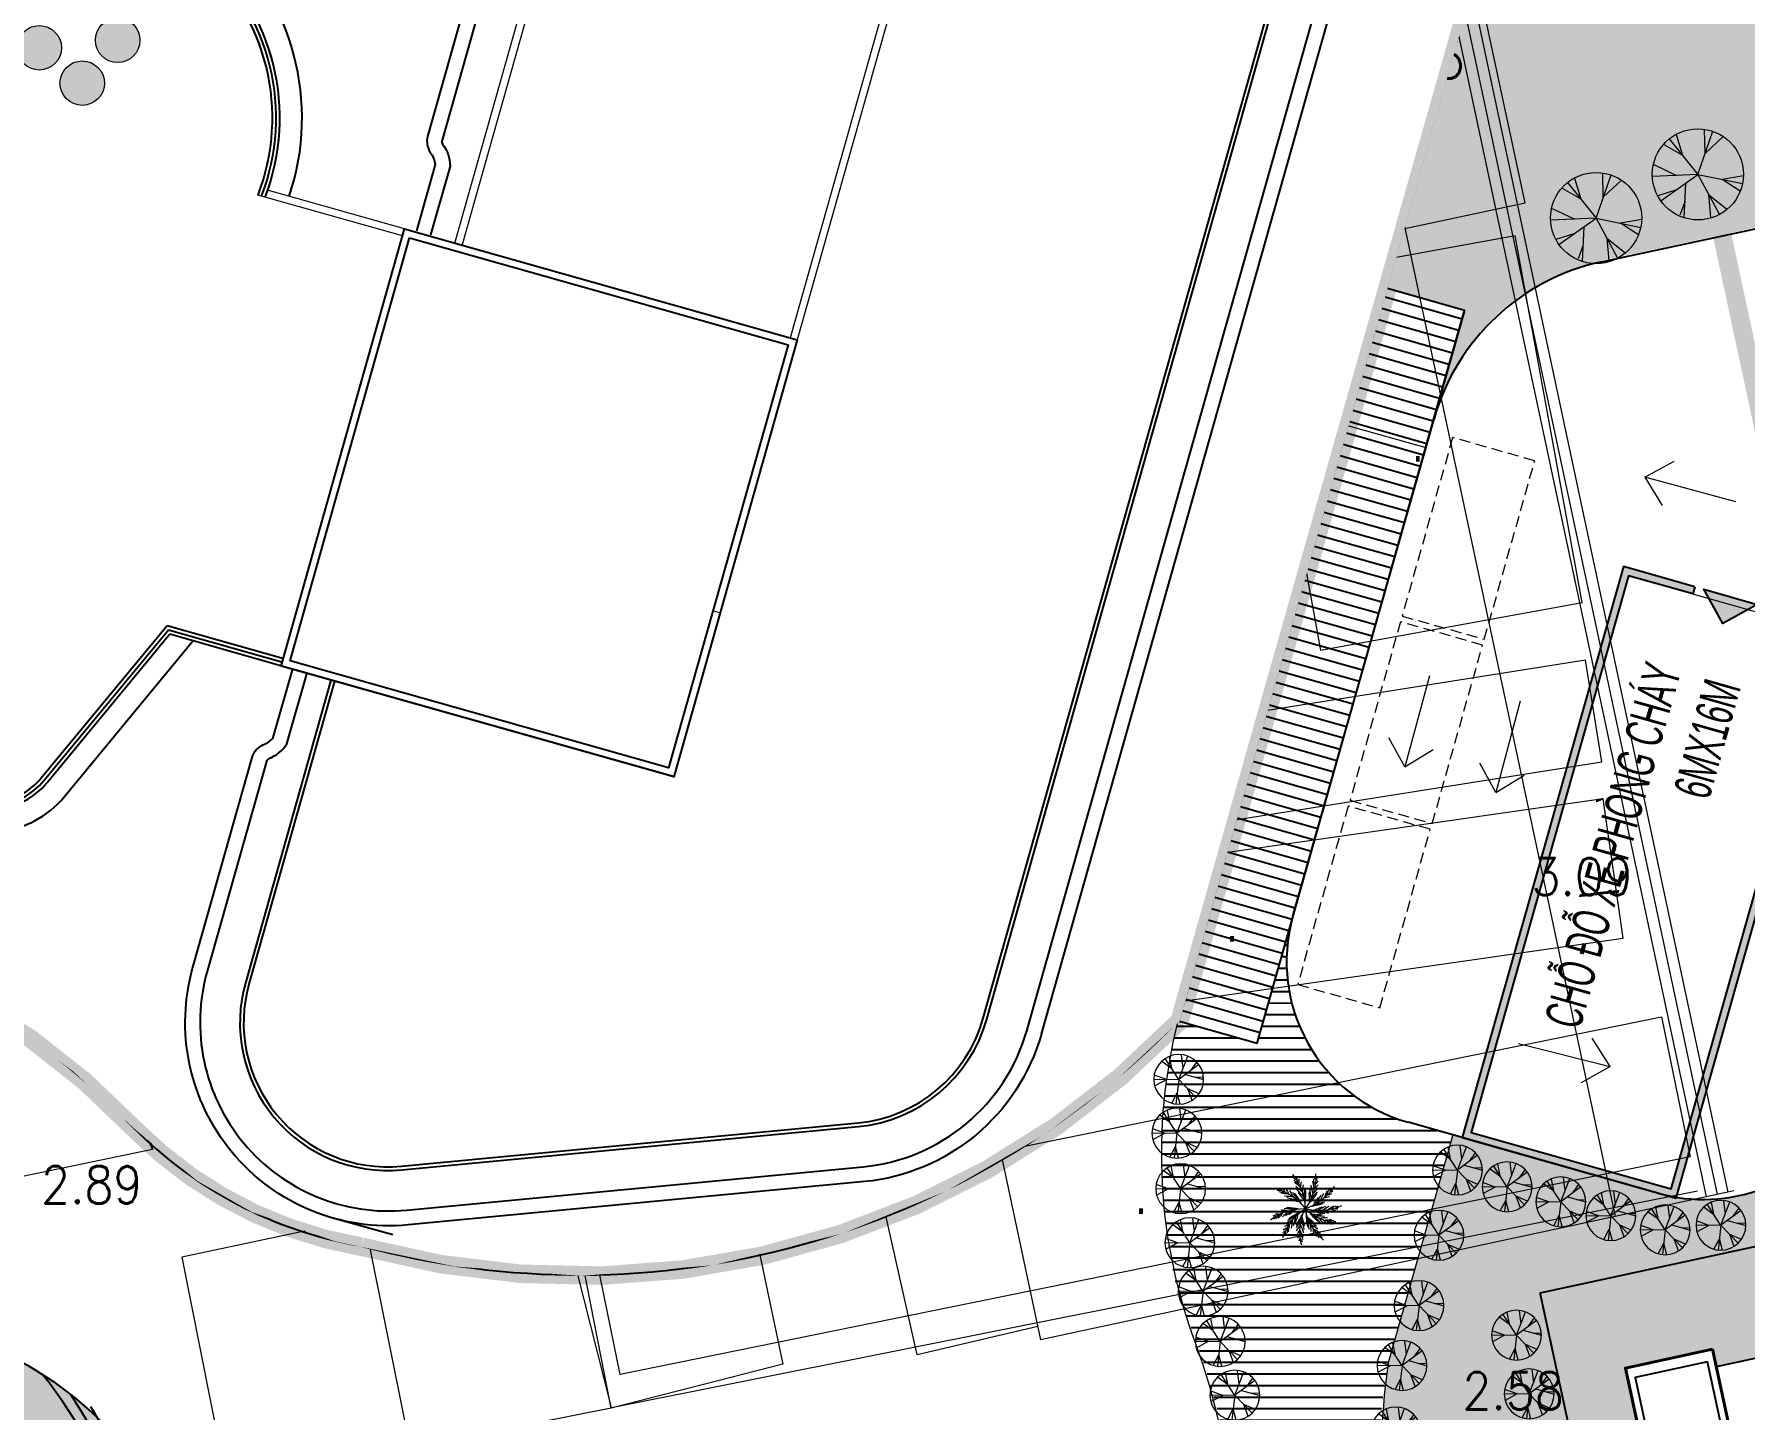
# Model space of a CAD drawing. Header units: millimetres. Extents: x 583747 to 595948, y 2304962 to 2309584.
# Drawn here: x 595639.19 to 595685.3, y 2307247.78 to 2307284.87 of the extents above; entities that cross this region are included whole.
import ezdxf
from ezdxf.enums import TextEntityAlignment as Align
from ezdxf.xclip import XClip

# ---------------------------------------------------------------- set-up
doc = ezdxf.new("R2010")
doc.units = ezdxf.units.MM
doc.set_wipeout_variables(frame=1)
for name, pattern in [('CONTINOUS', [0]), ('DASH', [0.35, 0.25, -0.1]), ('DASHED', [4.5, 3, -1.5]), ('{Long Duong}', [2.3, 1.5, -0.8])]:
    doc.linetypes.add(name, pattern=pattern)
for name, color, linetype, lineweight in [('00_nen', 8, 'Continuous', 5), ('A-DOOR', 1, 'Continuous', 9), ('A-GENM-____-OTLN', 13, 'Continuous', 9), ('bo dat CXCL', 95, 'Continuous', 18), ('Code Cao do', 7, 'Continuous', 0), ('D-building block', 8, 'Continuous', 13), ('Duong RG Thua', 7, 'Continuous', 0), ('Ghi chu nha', 7, 'Continuous', 0), ('KT-Chu viet', 255, 'Continuous', 20), ('KT-DV', 7, 'Continuous', 0), ('KT-Ghi chu', 7, 'Continuous', 15), ('KT-NEN', 7, 'Continuous', 0), ('KT-Net cat', 1, 'Continuous', 40), ('KT-Net thay', 7, 'Continuous', 20), ('KT-TMB', 7, 'Continuous', 0), ('Level 15', 7, 'Continuous', 0), ('Long Duong_ Phan Cach chat lieu rair mat', 7, 'Continuous', 0), ('Nen dc cb Hong bang', 253, 'Continuous', 60), ('Xref_NT1+NT2_MBDV Cot vach_220729$0$KT-Kich thuoc', 159, 'Continuous', 18), ('đường pccc', 6, 'Continuous', 13)]:
    doc.layers.add(name, color=color, linetype=linetype, lineweight=lineweight)
for name, color, linetype in [('A-CORE-OTLN', 160, 'Continuous'), ('A-FLOR-STRS', 1, 'Continuous'), ('A-GLAZ', 135, 'Continuous'), ('A-WALL', 11, 'Continuous'), ('A-WALL-PATT', 251, 'Continuous'), ('AFP-KERB-LINE', 2, 'Continuous'), ('ccu11-Dim', 8, 'Continuous'), ('ccu12-Thay', 7, 'Continuous'), ('IDEA - dim', 251, 'Continuous'), ('KT-Kich thuoc', 159, 'Continuous'), ('Xref_NT1+NT2_MBDV Cot vach_220729$0$ccu12-Thay', 7, 'Continuous')]:
    doc.layers.add(name, color=color, linetype=linetype)
doc.layers.add('A-TREES', color=7, linetype='Continuous', lineweight=5, true_color=0x4b833f)
doc.layers.add('KT-Vat lieu', color=250, linetype='Continuous', plot=False)
doc.styles.add('ghicu', font='Vnarial.ttf', dxfattribs={"width": 0.8, "height": 1})
doc.styles.add('Style-.VnArial', font='Vnarial.ttf')
doc.styles.add('Style-STANDARD', font='STANDARD.shx')
doc.styles.add('VnAvantH', font='VHAVAN.TTF')

# ---------------------------------------------------------------- blocks, each defined once
blk = doc.blocks.new('road')
at = {"layer": 'AFP-KERB-LINE', "elevation": 0}
blk.add_lwpolyline([(3572174, 1147849), (3572047, 1147798), (3551626, 1142723, -0.685086), (3475557, 1251490)], format="xyb", dxfattribs=at)
blk = doc.blocks.new('werwer')
at = {"layer": 'A-GENM-____-OTLN', "linetype": 'DASHED', "ltscale": 100}
for p, q in [((-17416, -23694, 0), (-22416, -23699, 0)), ((-22416, -23699, 0), (-22414, -25999, 0)), ((-17414, -25994, 0), (-17416, -23694, 0)), ((-22414, -25999, 0), (-17414, -25994, 0))]:
    blk.add_line(p, q, dxfattribs=at)
blk = doc.blocks.new('wqeqweweqewe')
for points in [[(-1289162, 412569), (-1285984, 412569), (-1286795, 413342)], [(-1289162, 412569), (-1285984, 412569), (-1286795, 411795)]]:
    blk.add_lwpolyline(points)
blk = doc.blocks.new('Tree')
for p, q in [((487813, 311436), (488148, 312404)), ((487974, 311902), (487960, 312449)), ((487050, 312107), (487470, 311867)), ((487819, 311432), (487178, 312231)), ((487324, 312329), (487470, 311867)), ((487974, 311902), (488380, 312288)), ((486823, 311654), (487333, 311413)), ((487813, 311436), (486790, 311387)), ((486977, 310843), (487813, 311436)), ((487813, 311436), (487804, 311436)), ((487813, 311436), (487813, 311444)), ((487813, 311436), (487813, 311427)), ((487813, 311436), (487821, 311436)), ((487813, 311436), (488815, 311227)), ((487813, 311436), (488295, 310532)), ((488836, 311401), (488359, 311322)), ((488763, 311057), (488359, 311322)), ((487313, 311081), (486910, 310952)), ((487536, 311239), (487499, 310462)), ((488054, 310984), (488456, 310663)), ((488054, 310984), (488100, 310472)), ((487524, 310836), (487406, 310519))]:
    blk.add_line(p, q)
blk.add_circle((487813, 311436), 1024)
blk = doc.blocks.new('p014')
for centre, radius, start, end in [((4.41, 1.75), 4.75, 161.8706, 201.5936), ((2.54, 4.01), 4.75, 197.8706, 237.5936), ((-1.75, 2.24), 0.245, 209.7791, 269.0395), ((-1.47, 2.25), 0.585, 218.879, 257.5346), ((0.79, 6.51), 5.6, 242.1883, 247.1386), ((-2.32, 2.2), 0.566, 344.4321, 14.3515), ((-2.72, 1.79), 1.15, 353.4391, 21.0127), ((-4.39, 1.27), 2.98, 2.0526, 14.8318), ((-4.77, 0.78), 3.65, 3.5529, 15.111), ((4.51, 3.91), 5.6, 202.9483, 211.3077), ((4.56, 3.62), 5.6, 201.6825, 211.4019), ((4.47, 4.34), 5.6, 204.5673, 211.2107), ((4.46, 4.8), 5.6, 206.1883, 211.1386), ((0.14, 2.69), 0.585, 182.879, 221.5346), ((-0.1, 2.84), 0.245, 173.7791, 233.0395), ((-2.8, 3.61), 2.98, 326.0526, 338.8318), ((-3.4, 3.43), 3.65, 327.5529, 339.111), ((-1.15, 3.04), 1.15, 317.4391, 345.0127), ((-4.72, 3.15), 4.92, 334.6755, 344.6307), ((-0.59, 3.15), 0.566, 308.4321, 338.3515), ((-4.38, 2.52), 4.51, 337.0347, 347.4268), ((4.11, -2.38), 4.75, 110.1725, 149.8955), ((5.86, -1.12), 5.6, 151.2501, 159.6096), ((6.17, -0.82), 5.6, 152.8691, 159.5126), ((6.54, -0.53), 5.6, 154.4902, 159.4404), ((1.09, 4.44), 2.98, 274.3545, 287.1337), ((1.68, 2.79), 1.15, 265.741, 293.3146), ((2.19, 1.56), 0.585, 131.1808, 169.8364), ((2.16, 1.84), 0.245, 122.081, 181.3414), ((2.1, 2.41), 0.566, 256.734, 286.6534), ((-0.39, 4.73), 4.75, 234.9681, 274.6912), ((-3.09, 3.6), 4.75, 270.9681, 310.6912), ((-2.74, 0.73), 0.245, 246.8767, 306.1371), ((-3.18, 0.35), 0.566, 21.5297, 51.4491), ((-2.53, 0.91), 0.585, 255.9765, 294.6321), ((-3.25, -0.22), 1.15, 30.5366, 58.1102), ((-4.27, -1.63), 2.98, 39.1502, 51.9294), ((-3.3, 5.67), 5.6, 279.2858, 284.2361), ((-2.85, 5.54), 5.6, 277.6648, 284.3082), ((-4.28, -2.26), 3.65, 40.6505, 52.2085), ((-4.56, 1.33), 4.75, 304.0339, 343.7569), ((-2.43, 5.45), 5.6, 276.0458, 284.4052), ((-4.39, -3.6), 4.92, 47.7731, 57.7282), ((1.06, 6.14), 5.6, 240.5673, 247.2107), ((1.35, 5.81), 5.6, 238.9483, 247.3077), ((-3.68, -3.46), 4.51, 50.1322, 60.5244), ((1.56, 5.61), 5.6, 237.6825, 247.4019), ((1.73, 5.47), 5.6, 236.5186, 247.4981), ((-5.67, -0.23), 4.92, 10.6755, 20.6307), ((-5.03, -0.54), 4.51, 13.0347, 23.4268), ((4.61, 3.41), 5.6, 200.5186, 211.4981), ((-4.65, -0.93), 4.75, 331.6319, 11.355), ((2.04, -4.29), 4.75, 75.6722, 115.3952), ((-0.55, -4.71), 4.75, 43.6319, 83.355), ((5.54, -1.51), 5.6, 148.8205, 159.8), ((5.67, -1.34), 5.6, 149.9844, 159.7037), ((-0.74, 5), 4.51, 285.3366, 295.7287), ((3.71, -4.38), 5.6, 114.3202, 125.2997), ((-0.46, 5.66), 4.92, 282.9774, 292.9325), ((3.92, -4.31), 5.6, 115.4841, 125.2035), ((2.22, 4.54), 4.51, 250.8363, 261.2284), ((0.59, 4.8), 3.65, 275.8548, 287.4128), ((4.2, -4.24), 5.6, 116.7498, 125.1093), ((2.83, 4.92), 4.92, 248.4771, 258.4323), ((4.63, -4.17), 5.6, 118.3688, 125.0123), ((3.2, 3.62), 3.65, 241.3545, 252.9126), ((5.09, -4.13), 5.6, 119.9899, 124.9402), ((3.41, 3.04), 2.98, 239.8542, 252.6334), ((2.96, 1.35), 1.15, 231.2407, 258.8143), ((2.69, 0.04), 0.585, 96.6805, 135.3361), ((2.83, 0.29), 0.245, 87.5807, 146.8411), ((3.1, 0.79), 0.566, 222.2337, 252.1531), ((-2.78, -1.58), 0.566, 57.5297, 87.4491), ((-2.65, -1.02), 0.245, 282.8767, 342.1371), ((-2.5, -2.08), 1.15, 66.5366, 94.1102), ((-2.49, -3.83), 2.98, 75.1502, 87.9294), ((-2.58, -0.75), 0.585, 291.9765, 330.6321), ((-2.13, -4.34), 3.65, 76.6505, 88.2085), ((-6, 2.65), 5.6, 315.2858, 320.2361), ((-1.43, -5.49), 4.92, 83.7731, 93.7282), ((-5.56, 2.8), 5.6, 313.6648, 320.3082), ((-2.14, 5.42), 5.6, 274.7801, 284.4994), ((-1.92, 5.41), 5.6, 273.6161, 284.5957), ((-0.95, -4.97), 4.51, 86.1322, 96.5244), ((-5.17, 2.98), 5.6, 312.0458, 320.4052), ((0.58, -4.8), 3.65, 109.7162, 121.2743), ((-4.92, 3.13), 5.6, 310.7801, 320.4994), ((-4.73, 3.24), 5.6, 309.6161, 320.5957), ((1.8, -5.39), 4.92, 116.8388, 126.794), ((1.92, -4.68), 4.51, 119.198, 129.5901), ((-6.19, -0.69), 5.6, 346.7306, 353.374), ((-5.96, -0.32), 5.6, 345.1116, 353.471), ((-5.83, -0.06), 5.6, 343.8458, 353.5652), ((-5.73, 0.14), 5.6, 342.6819, 353.6614), ((2.74, -3.98), 3.65, 137.3143, 148.8723), ((4.09, -3.94), 4.92, 144.4368, 154.392), ((3.87, -3.26), 4.51, 146.796, 157.1882), ((-3.22, -3.49), 4.75, 7.6319, 47.355), ((-5.17, -3.48), 5.6, 14.3286, 20.972), ((-5.15, -2.54), 5.6, 10.2799, 21.2595), ((-5.13, -2.75), 5.6, 11.4439, 21.1632), ((-5.13, -3.05), 5.6, 12.7096, 21.069), ((-2.67, -5.08), 5.6, 46.2799, 57.2595), ((0.82, -5.68), 5.6, 82.2799, 93.2595), ((-2.54, -5.25), 5.6, 47.4439, 57.1632), ((5.04, -0.36), 4.51, 182.796, 193.1882), ((-2.36, -5.48), 5.6, 48.7096, 57.069), ((5.62, -0.78), 4.92, 180.4368, 190.392), ((1.03, -5.73), 5.6, 83.4439, 93.1632), ((4.29, 2.67), 4.51, 218.796, 229.1882), ((4.56, -1.61), 3.65, 173.3143, 184.8723), ((-2.14, -5.85), 5.6, 50.3286, 56.972), ((1.31, -5.82), 5.6, 84.7096, 93.069), ((5.01, 2.67), 4.92, 216.4368, 226.392), ((1.71, -5.99), 5.6, 86.3286, 92.972), ((4.64, 1.37), 3.65, 209.3143, 220.8723), ((2.12, -6.2), 5.6, 87.9496, 92.8999), ((4.51, 0.76), 2.98, 207.814, 220.5932), ((3.22, -0.43), 1.15, 199.2004, 226.774), ((2.3, -1.39), 0.585, 64.6403, 103.2959), ((2.55, -1.25), 0.245, 55.5404, 114.8009), ((3.05, -0.97), 0.566, 190.1934, 220.1128), ((-1.47, -2.84), 0.566, 90.5954, 120.5148), ((-0.96, -3.11), 1.15, 99.6024, 127.176), ((0, -4.57), 2.98, 108.2159, 120.9952), ((-1.66, -2.3), 0.245, 315.9424, 15.2029), ((-1.76, -2.04), 0.585, 325.0423, 3.6979), ((-6.47, -1.06), 5.6, 348.3516, 353.3019), ((0.02, -3.2), 0.566, 118.1934, 148.1128), ((0.59, -3.2), 1.15, 127.2004, 154.774), ((2.12, -4.05), 2.98, 135.814, 148.5932), ((-0.41, -2.81), 0.245, 343.5404, 42.8009), ((-0.61, -2.62), 0.585, 352.6403, 31.2959), ((-5.25, -3.93), 5.6, 15.9496, 20.8999), ((4.09, -2.03), 2.98, 171.814, 184.5932), ((-1.93, -6.27), 5.6, 51.9496, 56.8999), ((2.36, -2.24), 1.15, 163.2004, 190.774), ((1.04, -2.48), 0.585, 28.6403, 67.2959), ((1.9, -2.58), 0.566, 154.1934, 184.1128), ((1.32, -2.51), 0.245, 19.5404, 78.8009)]:
    blk.add_arc(centre, radius, start, end)
blk = doc.blocks.new('DV')
at = {"layer": 'A-WALL-PATT'}
h = blk.add_hatch(dxfattribs=at)
h.set_pattern_fill('LINE', color=256, scale=100, angle=-360)
h.set_pattern_definition([(344.1696957, (-1387399.82, -11180190.43), (86.610551, 305.4584465), [])])
h.paths.add_polyline_path([(607936, 125576), (610059, 124976), (615649, 144726), (613538, 145327)])
h = blk.add_hatch(dxfattribs=at)
h.set_pattern_fill('LINE', color=256, scale=2500, angle=-360)
h.set_pattern_definition([(2e-11, (11775025.26, 889690), (-9e-11, 312.5), [])])
edge = h.paths.add_edge_path(flags=17)
edge.add_arc((615357, 127169), 4500, 166.4022, 254.1697)
edge.add_line((614130, 122840), (615334, 122498))
edge.add_line((615334, 122498), (613752, 116918))
edge.add_arc((623432, 114173), 10061, 164.1697, 183.9368)
edge.add_arc((634341, 113483), 20946, 180, 194.3481)
edge.add_arc((599561, 103238), 15343, -32.4281, 19.233, ccw=False)
edge.add_arc((619246, 88737), 9204, 137.0344, 185.8615)
edge.add_line((610091, 87797), (606227, 86964))
edge.add_arc((606860, 84032), 3000, 102.1643, 198.3749)
edge.add_line((604013, 83086), (602064, 88959))
edge.add_arc((618763, 88885), 16699, 139.5443, 179.746, ccw=False)
edge.add_arc((590726, 110597), 18797, 324.6449, 383.5483)
edge.add_arc((622949, 121885), 15461, 166.1903, 194.1476, ccw=False)
edge.add_line((607936, 125576), (610059, 124976))
edge.add_line((610059, 124976), (610983, 128227))
at = {"layer": 'bo dat CXCL'}
h = blk.add_hatch(dxfattribs=at)
h.set_pattern_fill('GRASS', color=256, scale=20, angle=6e-14)
edge = h.paths.add_edge_path()
edge.add_line((617262, 169948), (615443, 170462))
edge.add_line((615443, 170462), (614593, 174567))
edge.add_line((614593, 174567), (620914, 175930))
edge.add_line((620914, 175930), (622792, 167226))
edge.add_arc((625233, 167754), 2498, 192.1872, 235.8651)
edge.add_line((623832, 165686), (628234, 163562))
edge.add_line((628234, 163562), (630862, 151440))
edge.add_arc((627914, 150967), 2986, -77.0517, 9.1174, ccw=False)
edge.add_line((628583, 148057), (619337, 146072))
edge.add_arc((620599, 140193), 6013, 102.1146, 164.0575)
edge.add_line((614817, 141845), (615642, 144759))
edge.add_line((615642, 144759), (613538, 145356))
edge.add_line((613538, 145356), (618423, 162561))
edge.add_arc((614338, 163721), 4247, 344.15, 371.5022)
edge.add_line((618500, 164568), (617270, 169946))
h = blk.add_hatch(dxfattribs=at)
h.set_pattern_fill('GRASS', color=256, scale=20, angle=6e-14)
edge = h.paths.add_edge_path()
edge.add_line((622424, 116250), (631124, 118125))
edge.add_line((631124, 118125), (631022, 118599))
edge.add_line((631022, 118599), (633368, 119105))
edge.add_line((633368, 119105), (639858, 88997))
edge.add_line((639858, 88997), (641177, 89281))
edge.add_line((641177, 89281), (633213, 126230))
edge.add_line((633213, 126230), (629673, 125467))
edge.add_arc((630937, 119602), 6000, 102.1655, 147.3942)
edge.add_arc((622092, 125260), 4500, 254.1697, 327.3942, ccw=False)
edge.add_line((620864, 120930), (615334, 122498))
edge.add_line((615334, 122498), (613592, 116353))
edge.add_arc((634341, 113483), 20946, 172.1246, 197.5606)
edge.add_arc((599709, 103187), 15191, -32.6821, 15.1721, ccw=False)
edge.add_arc((619200, 88746), 9158, 137.0654, 185.9439)
edge.add_line((610091, 87797), (617650, 89427))
edge.add_line((617650, 89427), (618093, 87374))
edge.add_arc((621026, 88006), 3000, 192.1643, 282.1643)
edge.add_line((621658, 85073), (632375, 87384))
edge.add_line((632375, 87384), (631722, 90414))
edge.add_line((631722, 90414), (637832, 91731))
edge.add_line((637832, 91731), (638485, 88701))
edge.add_line((638485, 88701), (639651, 88952))
edge.add_line((639651, 88952), (638785, 93164))
edge.add_line((638785, 93164), (636605, 92694))
edge.add_line((636605, 92694), (636503, 93168))
edge.add_line((636503, 93168), (627803, 91293))
edge.add_line((627803, 91293), (627905, 90819))
edge.add_line((627905, 90819), (625559, 90313))
edge.add_line((625559, 90313), (619975, 116218))
edge.add_line((619975, 116218), (622321, 116724))
edge.add_line((622321, 116724), (622424, 116250))
h.paths.add_polyline_path([(618139, 114295), (618637, 111434), (623344, 89036)], flags=16)
h.paths.add_polyline_path([(633368, 119105), (633377, 119062), (638952, 93200)], flags=17)
h.paths.add_polyline_path([(637678, 91493), (631960, 90261), (631917, 90456), (637636, 91689)], flags=17)
h = blk.add_hatch(dxfattribs=at)
h.set_pattern_fill('GRASS', color=256, scale=20, angle=6e-14)
edge = h.paths.add_edge_path()
edge.add_arc((556457, 105291), 6905, 253.478, 332.2763)
edge.add_arc((568453, 98902), 6687, 57.7943, 151.6407, ccw=False)
edge.add_arc((574592, 108116), 4390, 234.0846, 292.5199)
edge.add_arc((573846, 110807), 7170, 289.791, 326.5128)
edge.add_arc((574115, 110242), 6642, 329.3003, 394.6779)
edge.add_arc((572132, 107978), 9588, 39.0658, 90.654)
edge.add_arc((571265, 110592), 7015, 83.7996, 114.863)
edge.add_arc((561193, 127011), 12322, 270.8352, 305.3162, ccw=False)
edge.add_arc((560638, 109087), 5651, 82.5367, 172.4989)
edge.add_arc((548128, 111096), 7024, 313.1057, 349.5765, ccw=False)
edge.add_arc((555918, 102793), 4361, 133.2806, 250.9337)
at = {"layer": 'A-CORE-OTLN'}
for p, q in [((612935, 143549), (612934, 143549)), ((612989, 143741), (612989, 143741))]:
    blk.add_line(p, q, dxfattribs=at)
at = {"layer": 'A-FLOR-STRS', "elevation": 0}
blk.add_lwpolyline([(607936, 125576), (610059, 124976), (615649, 144726), (613538, 145327), (607936, 125576)], dxfattribs=at)
for points in [[(568316, 116956, -0.136375), (572023, 117566, -0.228976), (579577, 114021, -0.293262), (579826, 106851, -0.161615), (576274, 104061, -0.260645), (572017, 104560, 0.434016), (562569, 102079)], [(579839, 106873, 0.207554), (577314, 116045, 0.207554)], [(580198, 107576, 0.173026), (578061, 115513, 0.173026)], [(580517, 108473, 0.141849), (578622, 115170, 0.141849)]]:
    blk.add_lwpolyline(points, format="xyb", dxfattribs=at)
at = {"layer": 'A-GLAZ'}
for p, q in [((618363, 162313), (607951, 125592)), ((607951, 125592), (607951, 125592)), ((585908, 119507), (585908, 119507)), ((585908, 119507), (585908, 119507)), ((585908, 119507), (585908, 119507))]:
    blk.add_line(p, q, dxfattribs=at)
for centre, radius, start, end in [((566117, 109809), 18772, 43.3988, 132.7288), ((591788, 141176), 22452, 254.8176, 316.0447), ((587802, 130664), 11316, 224.6828, 260.3635)]:
    blk.add_arc(centre, radius, start, end, dxfattribs=at)
at = {"layer": 'AFP-KERB-LINE'}
for p, q in [((619345, 146040, 0), (628478, 148000, 0)), ((614439, 140422), (615648, 144704)), ((611028, 128397), (614831, 141810, 0)), ((620864, 120930), (614130, 122840))]:
    blk.add_line(p, q, dxfattribs=at)
for centre, radius, start, end in [((620604, 140173, -2), 6000, 102.114, 164.1697), ((615357, 127169), 4500, 164.1697, 254.1697), ((622092, 125260), 4500, 254.1697, 327.3942)]:
    blk.add_arc(centre, radius, start, end, dxfattribs=at)
at = {"layer": 'D-building block', "linetype": 'CONTINOUS', "ltscale": 10000}
blk.add_line((612498, 141630), (614610, 141029), dxfattribs=at)
at = {"layer": 'D-building block', "linetype": 'CONTINOUS', "ltscale": 10000, "elevation": 0}
for points in [[(605405, 98862, -1), (605405, 98862, 0.261316), (608409, 116870, -0.152257), (607936, 125576, -15.352035), (607936, 125576)], [(615334, 122498), (613592, 116353, 0.111443), (614370, 107163, -0.211892), (612495, 94984, 0.216566), (610091, 87797, -0.21785)]]:
    blk.add_lwpolyline(points, format="xyb", dxfattribs=at)
at = {"extrusion": (-3.41059e-07, 9.27113e-08, 1), "xscale": 0.8000000000000037, "yscale": 0.8000000000000037, "zscale": 0.8000000000000037, "rotation": 164.7925689171603}
blk.add_blockref('wqeqweweqewe', (-285667, 728600, 0), dxfattribs=at)
at = {"extrusion": (-9.16637e-08, -3.41342e-07, 1), "xscale": 0.8000000000000006, "yscale": 0.8000000000000006, "zscale": 0.8000000000000006, "rotation": 254.9684774852937}
for p in [(28466, -775565, 0), (30918, -776251, 0)]:
    blk.add_blockref('wqeqweweqewe', p, dxfattribs=at)
at = {"extrusion": (3.4299e-07, -8.52922e-08, 1), "xscale": 0.8000000000000003, "yscale": 0.8000000000000003, "zscale": 0.8000000000000003, "rotation": 346.0353589375285}
blk.add_blockref('wqeqweweqewe', (1538308, -444223, 0), dxfattribs=at)
at = {"layer": 'A-DOOR', "rotation": 74.16969568343191}
for p in [(597286, 164520, 0), (595881, 159551, 0), (594469, 154584, 0)]:
    blk.add_blockref('werwer', p, dxfattribs=at)
at = {"layer": 'A-TREES', "xscale": 1.199999999999996, "yscale": 1.199999999999996, "zscale": 1.199999999999996}
for p in [(36567, -225325), (33824, -226503)]:
    blk.add_blockref('Tree', p, dxfattribs=at)
at = {"layer": 'A-TREES'}
for name, p, xscale, yscale, zscale, rotation in [('Tree', (902375, 363842, 0), -0.6561591987942088, 0.6561591987942088, 0.656159198794209, 71.72236063323176), ('Tree', (902326, 362392, 0), -0.6561591987942088, 0.6561591987942088, 0.656159198794209, 71.72236063323176), ('Tree', (909888, 361397, 0), -0.6561591987942088, 0.6561591987942088, 0.656159198794209, 71.72236063323176), ('Tree', (902427, 360894, 0), -0.6561591987942088, 0.6561591987942088, 0.656159198794209, 71.72236063323176), ('p014', (611354, 120511, 0), -304.9199999999864, 304.9199999999864, 304.9199999999859, 58.08847051086504), ('Tree', (911230, 360942, 0), -0.6561591987942088, 0.6561591987942088, 0.656159198794209, 71.72236063323176), ('Tree', (912674, 360541, 0), -0.6561591987942088, 0.6561591987942088, 0.656159198794209, 71.72236063323176), ('Tree', (914023, 360166, 0), -0.6561591987942088, 0.6561591987942088, 0.656159198794209, 71.72236063323176), ('Tree', (916991, 359908, 0), -0.6561591987942088, 0.6561591987942088, 0.656159198794209, 71.72236063323176), ('Tree', (902676, 359438, 0), -0.6561591987942088, 0.6561591987942088, 0.656159198794209, 71.72236063323176), ('Tree', (909390, 359638, 0), -0.6561591987942088, 0.6561591987942088, 0.656159198794209, 71.72236063323176), ('Tree', (915489, 359785, 0), -0.6561591987942088, 0.6561591987942088, 0.656159198794209, 71.72236063323176), ('Tree', (903032, 358129, 0), -0.6561591987942088, 0.6561591987942088, 0.656159198794209, 71.72236063323176), ('Tree', (908852, 357742, 0), -0.6561591987942088, 0.6561591987942088, 0.656159198794209, 71.72236063323176), ('Tree', (903495, 356775, 0), -0.6561591987942088, 0.6561591987942088, 0.656159198794209, 71.72236063323176), ('Tree', (911482, 356946, 0), -0.6561591987942088, 0.6561591987942088, 0.656159198794209, 71.72236063323176), ('Tree', (908394, 356126, 0), -0.6561591987942088, 0.6561591987942088, 0.656159198794209, 71.72236063323176), ('Tree', (903886, 355325, 0), -0.6561591987942088, 0.6561591987942088, 0.656159198794209, 71.72236063323176), ('Tree', (911823, 355363, 0), -0.6561591987942088, 0.6561591987942088, 0.656159198794209, 71.72236063323176), ('Tree', (908224, 354336, 0), -0.6561591987942088, 0.6561591987942088, 0.656159198794209, 71.72236063323176)]:
    blk.add_blockref(name, p, dxfattribs=dict(at, xscale=xscale, yscale=yscale, zscale=zscale, rotation=rotation))
at = {"layer": 'AFP-KERB-LINE'}
ref = blk.add_blockref('road', (-3147123, 179596, 0), dxfattribs=dict(at, rotation=340.0000000045929))
XClip(ref).set_block_clipping_path([(3424978.7776903473, 904726.3076186823), (3853099.8617473282, 1060549.6388383387), (3670662.8681027722, 1561791.1594749615), (3242541.7840457913, 1405967.828255306)])
blk = doc.blocks.new('nen dc cb Hong bang')
at = {"layer": '00_nen', "color": 0, "linetype": 'ByBlock', "lineweight": -2, "elevation": -62.12, "flags": 128}
for points in [[(-86.049, 99.382), (-82.222, 93.279), (-75.655, 97.397), (-79.483, 103.5)], [(-92.135, 94.542), (-88.721, 89.098), (-82.643, 92.91), (-86.057, 98.353)], [(-81.784, 92.844), (-76.696, 84.177), (-70.516, 87.804), (-75.604, 96.472)], [(-98.973, 91.448), (-90.497, 77.383), (-84.572, 80.953), (-93.048, 95.019)], [(-88.256, 88.146), (-83.65, 80.654), (-77.896, 84.191), (-82.502, 91.684)], [(-105.192, 87.24), (-97.065, 73.15), (-91.264, 76.496), (-99.391, 90.586)], [(-69.894, 86.376), (-99.991, 69.662), (-98.553, 67.284), (-68.546, 83.948)], [(-68.165, 83.024), (-86.457, 73.221), (-84.666, 69.878), (-66.373, 79.681)], [(-62.656, 74.759), (-87.743, 59.363), (-89.76, 62.651), (-64.673, 78.046)], [(-93.556, 69.015), (-87.091, 72.835), (-84.393, 68.268), (-90.857, 64.449)]]:
    blk.add_lwpolyline(points, close=True, dxfattribs=at)
for points in [[(-87.652, 58.444), (-94.501, 68.502), (-98.87, 66.644), (-115.59, 93.481)], [(-118.528, 87.704), (-101.663, 60.735), (-107.343, 57.217), (-124.127, 84.322)], [(-101.663, 60.735), (-124.127, 84.322)], [(-87.652, 58.444), (-62.154, 73.971)]]:
    blk.add_lwpolyline(points, dxfattribs=at)
at = {"layer": '00_nen', "color": 0, "linetype": 'ByBlock', "lineweight": -2, "style": 'ghicu', "width": 0.8}
for p in [(-80.852, 98.39, -62.12), (-87.389, 93.725, -62.12), (-76.15, 90.324, -62.12), (-91.772, 86.201, -62.12), (-83.077, 86.169, -62.12), (-98.227, 81.868, -62.12), (-85.011, 76.393, -62.12), (-76.415, 76.451, -62.12), (-88.974, 68.642, -62.12), (-76.207, 68.705, -62.12)]:
    blk.add_text('.', height=1, rotation=20, dxfattribs=at).set_placement(p, align=Align.MIDDLE)
blk = doc.blocks.new('wwww1')
at = {"layer": 'Duong RG Thua', "color": 7, "linetype": 'Continuous', "lineweight": 0}
for p, q in [((595684.688, 2307253.7), (595669.753, 2307323.761)), ((595684.394, 2307253.637), (595669.51, 2307323.466)), ((595684.101, 2307253.574), (595669.278, 2307323.112))]:
    blk.add_line(p, q, dxfattribs=at)
at = {"layer": 'Duong RG Thua', "color": 7, "lineweight": 0}
for p, q in [((595667.4, 2307320.002), (595681.641, 2307253.044)), ((595656.793, 2307293.707), (595666.15, 2307249.713)), ((595650.771, 2307289.09), (595659.204, 2307249.057)), ((595654.272, 2307253.671), (595646.642, 2307288.458)), ((595656.979, 2307275.554), (595654.46, 2307287.378)), ((595654.379, 2307279.203), (595654.987, 2307279.313)), ((595654.487, 2307278.606), (595654.379, 2307279.203)), ((595654.987, 2307279.313), (595654.487, 2307278.606)), ((595655.094, 2307278.715), (595654.987, 2307279.313)), ((595654.487, 2307278.606), (595655.094, 2307278.715)), ((595660.492, 2307276.313), (595656.979, 2307275.554)), ((595658.236, 2307269.735), (595656.979, 2307275.554)), ((595661.731, 2307270.49), (595658.236, 2307269.735)), ((595662.826, 2307249.309), (595658.236, 2307269.735)), ((595653.756, 2307252.042), (595654.272, 2307253.671)), ((595684.843, 2307253.733), (595681.641, 2307253.044)), ((595647.917, 2307252.984), (595643, 2307251.946)), ((595649.163, 2307246.805), (595647.917, 2307252.984)), ((595681.641, 2307253.044), (595666.15, 2307249.713)), ((595643, 2307251.946), (595644.254, 2307245.673)), ((595654.578, 2307247.87), (595653.756, 2307252.042)), ((595666.08, 2307250.071), (595662.826, 2307249.309)), ((595659.204, 2307249.057), (595654.578, 2307247.87)), ((595654.578, 2307247.87), (595649.163, 2307246.805))]:
    blk.add_line(p, q, dxfattribs=at)
at = {"layer": 'Long Duong_ Phan Cach chat lieu rair mat', "color": 4, "linetype": '{Long Duong}', "lineweight": 0}
blk.add_line((595696.02, 2307256.096), (595684.843, 2307253.733), dxfattribs=at)
at = {"layer": 'Code Cao do', "color": 212, "linetype": 'Continuous', "lineweight": 0, "style": 'Style-STANDARD'}
for s, p in [('2.97', (595655.341, 2307284.045)), ('3.05', (595674.85, 2307284.229)), ('3.11', (595640.666, 2307282.509)), ('3.03', (595649.071, 2307281.19)), ('2.98', (595636.853, 2307266.223)), ('3.09', (595679.384, 2307262.205)), ('2.89', (595639.207, 2307253.895))]:
    blk.add_text(s, height=1, rotation=359.9973, dxfattribs=at).set_placement(p, align=Align.MIDDLE_LEFT)
at = {"layer": 'Code Cao do', "color": 6, "linetype": 'Continuous', "lineweight": 0, "style": 'Style-STANDARD'}
for s, p in [('2.99', (595646.347, 2307270.788)), ('2.92', (595655.279, 2307268.773)), ('3.00', (595659.931, 2307265.796)), ('2.88', (595649.006, 2307255.234)), ('2.58', (595677.524, 2307248.341))]:
    blk.add_text(s, height=1, rotation=359.9973, dxfattribs=at).set_placement(p, align=Align.MIDDLE_LEFT)
at = {"layer": 'Ghi chu nha', "color": 7, "linetype": 'Continuous', "lineweight": 0, "style": 'Style-.VnArial'}
for s, p in [('l¸n t«n', (595657.857, 2307281.601)), ('l¸n t«n', (595651.299, 2307277.039)), ('g', (595659.189, 2307273.274)), ('l¸n xe', (595642.866, 2307265.348)), ('l¸n t«n', (595661.769, 2307263.5))]:
    blk.add_text(s, height=1, rotation=359.9973, dxfattribs=at).set_placement(p, align=Align.MIDDLE_CENTER)
blk = doc.blocks.new('NEN')
at = {"layer": 'Level 15', "color": 240, "linetype": 'DASH', "lineweight": 13, "ltscale": 10, "true_color": 0xed1f24, "const_width": 0.5, "flags": 128}
blk.add_lwpolyline([(595682.634, 2307317.629), (595677.108, 2307338.736), (595668.702, 2307341.648), (595657.199, 2307332.945), (595633.733, 2307315.075), (595610.101, 2307298.024, 0.685011), (595643.311, 2307173.379), (595664.098, 2307171.161), (595705.748, 2307172.441), (595712.065, 2307180.508), (595682.634, 2307317.629)], format="xyb", close=True, dxfattribs=at)
at = {"layer": 'Level 15', "color": 152, "linetype": 'DASH', "lineweight": 13, "ltscale": 10, "true_color": 0x2776bb, "const_width": 0.5, "flags": 128}
blk.add_lwpolyline([(595676.796, 2307316.238), (595672.115, 2307334.115), (595669.766, 2307334.929), (595660.826, 2307328.166), (595637.307, 2307310.255), (595613.624, 2307293.167, 0.684877), (595643.957, 2307179.345), (595664.326, 2307177.171), (595702.756, 2307178.352), (595705.609, 2307181.996)], format="xyb", close=True, dxfattribs=at)
blk = doc.blocks.new('A$C742103E6')
at = {"layer": 'KT-Vat lieu'}
for points in [[(-2000, 11800), (-2000, 12000), (0, 12000), (0, -4000), (-6000, -4000), (-6000, 12000), (-4000, 12000), (-4000, 11800), (-5800, 11800), (-5800, -3800), (-200, -3800), (-200, 11800)], [(-2250, 12000), (-3000, 11250), (-3750, 12000)]]:
    blk.add_hatch(color=6, dxfattribs=at).paths.add_polyline_path(points)
at = {"color": 6}
blk.add_lwpolyline([(-5800, 11800), (-200, 11800), (-200, -3800), (-5800, -3800)], close=True, dxfattribs=at)
at = {"layer": 'KT-Vat lieu', "color": 6}
for p, q in [((-4000, 12000), (-4000, 11800)), ((-2000, 11800), (-2000, 12000))]:
    blk.add_line(p, q, dxfattribs=at)
for points in [[(-4000, 12000), (-6000, 12000), (-6000, -4000), (0, -4000), (0, 12000), (-2000, 12000)], [(-4000, 11800), (-5800, 11800), (-5800, -3800), (-200, -3800), (-200, 11800), (-2000, 11800)]]:
    blk.add_lwpolyline(points, dxfattribs=at)
blk.add_lwpolyline([(-2250, 12000), (-3000, 11250), (-3750, 12000)], close=True, dxfattribs=at)
at = {"layer": 'KT-Chu viet', "color": 6, "insert": (-4732, 9748, 74), "char_height": 1000, "width": 10535.88, "attachment_point": 3, "rotation": 90, "style": 'VnAvantH'}
blk.add_mtext('{\\W0.6;CHç §ç XE PHßNG CH¸Y\\P6mx16m}', dxfattribs=at)
blk = doc.blocks.new('duong pccc')
at = {"layer": 'đường pccc', "extrusion": (-7.94029e-05, 2.24372e-05, 1), "rotation": 344.2212327557431}
blk.add_blockref('A$C742103E6', (11470413, 1100157, -886), dxfattribs=at)
blk = doc.blocks.new('NUT')
at = {"layer": 'KT-Ghi chu'}
h = blk.add_hatch(color=256, dxfattribs=at)
h.dxf.hatch_style = 1
edge = h.paths.add_edge_path()
edge.add_arc((596430.768, 2307264.799), 0.6, 0, 360)
blk.add_circle((596430.768, 2307264.799, 0.003), 0.6, dxfattribs=at)
blk = doc.blocks.new('WWWWW11')
blk.add_wipeout([(596238.135, 2307359.177), (596238.112, 2307358.978), (596238.078, 2307358.716), (596238.01, 2307358.37), (596237.953, 2307358.187), (596227.541, 2307321.466), (596225.718, 2307319.774), (596223.888, 2307318.406), (596221.272, 2307316.895), (596218.467, 2307315.746), (596214.963, 2307314.885), (596211.401, 2307314.597), (596208.01, 2307314.851), (596204.79, 2307315.525), (596202.528, 2307316.32), (596201.055, 2307317.162), (596199.346, 2307318.58), (596197.722, 2307320.106), (596196.232, 2307321.226), (596194.288, 2307322.379), (596192.496, 2307323.184), (596189.758, 2307324.012), (596187.206, 2307324.394), (596185.027, 2307324.442), (596182.964, 2307324.253), (596180.549, 2307323.732), (596178.912, 2307323.182), (596176.745, 2307322.177), (596174.837, 2307320.987), (596173.671, 2307320.088), (596170.806, 2307316.849), (596170.475, 2307317.123), (596163.925, 2307309.192), (596163.136, 2307308.52), (596162.383, 2307307.984), (596161.61, 2307307.523), (596160.942, 2307307.187), (596160.221, 2307306.884), (596151.877, 2307303.714), (596151.061, 2307303.454), (596150.167, 2307303.357), (596149.313, 2307303.441), (596148.472, 2307303.702), (596147.829, 2307304.045), (596147.216, 2307304.527), (596146.738, 2307305.062), (596146.284, 2307305.814), (596146.019, 2307306.542), (596145.89, 2307307.301), (596145.976, 2307309.171), (596146.12, 2307311.038), (596146.216, 2307312), (596146.449, 2307313.887), (596146.707, 2307315.571), (596146.909, 2307316.718), (596147.312, 2307318.709), (596147.737, 2307320.517), (596148.238, 2307322.392), (596148.59, 2307323.585), (596149.029, 2307324.965), (596149.23, 2307325.645), (596149.437, 2307326.089), (596149.633, 2307326.412), (596149.873, 2307326.735), (596177.482, 2307360.165), (596177.959, 2307360.691), (596178.621, 2307361.321), (596179.378, 2307361.927), (596180.095, 2307362.408), (596180.774, 2307362.794), (596181.461, 2307363.123), (596182.19, 2307363.328), (596183.089, 2307363.441), (596183.95, 2307363.414), (596185.041, 2307363.184), (596185.896, 2307362.832), (596186.562, 2307362.432), (596186.918, 2307362.161), (596192.912, 2307357.211), (596193.435, 2307356.817), (596194.214, 2307356.4), (596195.057, 2307356.125), (596195.899, 2307356.006), (596197.145, 2307356.092), (596198.149, 2307356.402), (596198.911, 2307356.81), (596199.709, 2307357.456), (596200.292, 2307358.152), (596200.69, 2307358.837), (596200.997, 2307359.651), (596206.716, 2307380.054), (596207.051, 2307380.862), (596207.414, 2307381.472), (596207.767, 2307381.933), (596208.101, 2307382.291), (596208.485, 2307382.634), (596222.62, 2307394.116), (596223.05, 2307394.397), (596223.519, 2307394.642), (596224.107, 2307394.869), (596224.88, 2307395.053), (596225.678, 2307395.117), (596226.583, 2307395.042), (596227.421, 2307394.826), (596228.205, 2307394.479), (596228.764, 2307394.126), (596229.423, 2307393.561), (596229.994, 2307392.876), (596230.384, 2307392.219), (596230.659, 2307391.557), (596238.097, 2307360.41), (596238.134, 2307360.1), (596238.152, 2307359.797), (596238.152, 2307359.473)]).translate(0, 0, -0.044)
at = {"layer": 'A-GLAZ', "const_width": 0.5}
blk.add_lwpolyline([(596237.95, 2307358.188), (596227.538, 2307321.467), (596227.538, 2307321.467, -0.273696), (596205.495, 2307315.382), (596205.495, 2307315.382), (596205.495, 2307315.382), (596205.495, 2307315.382, -0.156956), (596199.343, 2307318.581, 0.410793), (596172.967, 2307319.473), (596170.804, 2307316.85), (596170.472, 2307317.124), (596163.922, 2307309.193, -0.080216), (596160.218, 2307306.886), (596151.59, 2307303.607, -0.493834), (596145.887, 2307307.303, -0.022171), (596146.293, 2307312.697, -0.050313), (596149.026, 2307324.966, -0.071743), (596149.87, 2307326.736), (596155.594, 2307333.66), (596177.479, 2307360.166, -0.114295)], format="xyb", dxfattribs=at)
at = {"layer": 'A-WALL'}
blk.add_line((596203.342, 2307331.052), (596213.927, 2307328.061), dxfattribs=at)
at = {"layer": 'A-WALL', "color": 2, "elevation": 7.579}
for points in [[(596206.646, 2307342.831), (596217.232, 2307339.839), (596213.901, 2307328.051), (596203.316, 2307331.042)], [(596206.784, 2307342.584), (596216.985, 2307339.701), (596213.763, 2307328.298), (596203.562, 2307331.18)]]:
    blk.add_lwpolyline(points, close=True, dxfattribs=at)
at = {"layer": 'ccu11-Dim', "ltscale": 0.5}
blk.add_line((596206.332, 2307315.702, -0.042), (596204.652, 2307316.177, -0.042), dxfattribs=at)
at = {"layer": 'ccu12-Thay', "elevation": 7.579}
for points in [[(596222.247, 2307321.546), (596235.26, 2307367.598)], [(596222.343, 2307321.519), (596235.402, 2307367.734)]]:
    blk.add_lwpolyline(points, dxfattribs=at)
for points in [[(596204.663, 2307330.661), (596202.364, 2307322.526, 0.5292), (596206.571, 2307317.457), (596218.879, 2307318.624, 0.308212), (596222.343, 2307321.519)], [(596204.759, 2307330.634), (596202.46, 2307322.499, 0.529222), (596206.561, 2307317.556), (596218.87, 2307318.723, 0.308199), (596222.247, 2307321.546, 0.308199)]]:
    blk.add_lwpolyline(points, format="xyb", dxfattribs=at)
at = {"layer": 'KT-Net thay'}
for p, q in [((596206.592, 2307342.638, 7.579), (596202.689, 2307343.741, 7.579)), ((596206.646, 2307342.831, 7.579), (596202.951, 2307343.875, 7.579))]:
    blk.add_line(p, q, dxfattribs=at)
at = {"layer": 'KT-Net thay', "elevation": 7.579}
for points in [[(596208.005, 2307342.44), (596219.705, 2307383.838)], [(596208.198, 2307342.385), (596219.843, 2307383.591)], [(596227.616, 2307369.966), (596225.695, 2307370.509), (596217.041, 2307339.893)], [(596227.561, 2307369.774), (596225.834, 2307370.262), (596217.233, 2307339.839)]]:
    blk.add_lwpolyline(points, dxfattribs=at)
at = {"layer": 'KT-Net thay', "elevation": 7.637}
for points in [[(596202.951, 2307343.875, 0.30477), (596201.25, 2307350.293), (596191.439, 2307358.395), (596185.137, 2307350.765), (596181.59, 2307353.694), (596177.585, 2307348.846), (596174.664, 2307351.259), (596157.834, 2307330.884), (596160.764, 2307328.464), (596150.065, 2307315.512), (596158.387, 2307308.639), (596166.038, 2307317.901)], [(596202.689, 2307343.741, 0.314729), (596201.12, 2307350.141), (596191.466, 2307358.113), (596185.164, 2307350.483), (596181.617, 2307353.413), (596177.612, 2307348.564), (596174.691, 2307350.977), (596158.116, 2307330.911), (596161.045, 2307328.491), (596150.347, 2307315.539), (596158.36, 2307308.92), (596165.883, 2307318.029)]]:
    blk.add_lwpolyline(points, format="xyb", dxfattribs=at)
at = {"layer": 'Xref_NT1+NT2_MBDV Cot vach_220729$0$ccu12-Thay'}
for p, q in [((596220.804, 2307391.745, -0.042), (596207.656, 2307345.221, -0.042)), ((596223.427, 2307321.229, -0.042), (596236.066, 2307365.956, -0.042)), ((596223.812, 2307321.12, -0.042), (596236.47, 2307365.916, -0.042))]:
    blk.add_line(p, q, dxfattribs=at)
at = {"layer": 'Xref_NT1+NT2_MBDV Cot vach_220729$0$ccu12-Thay', "extrusion": (3.48745e-08, -1.82823e-08, 1)}
for p, q in [((596200.247, 2307332.134, -0.042), (596203.396, 2307331.244, -0.042)), ((596200.282, 2307332.02, -0.042), (596203.369, 2307331.148, -0.042)), ((596200.318, 2307331.906, -0.042), (596203.342, 2307331.052, -0.042))]:
    blk.add_line(p, q, dxfattribs=at)
at = {"layer": 'Xref_NT1+NT2_MBDV Cot vach_220729$0$ccu12-Thay', "elevation": -0.042}
for points in [[(596220.423, 2307391.87), (596207.268, 2307345.322, 0.211174), (596207.34, 2307344.883, -0.147045), (596207.472, 2307344.567), (596206.965, 2307342.773)], [(596207.656, 2307345.221, 0.189782), (596207.669, 2307345.113, -0.161304), (596207.875, 2307344.522), (596207.35, 2307342.664)], [(596223.812, 2307321.119, -0.308402), (596219.05, 2307317.14), (596206.74, 2307315.973, -0.528944), (596200.948, 2307322.948), (596202.539, 2307328.58, -0.211174), (596202.83, 2307328.916, 0.147045), (596203.108, 2307329.116), (596203.632, 2307330.97)], [(596202.922, 2307328.463, -0.189782), (596202.99, 2307328.548, 0.161304), (596203.475, 2307328.944), (596204.017, 2307330.861)], [(596202.922, 2307328.463, -0.189782), (596202.99, 2307328.548, 0.161304), (596203.475, 2307328.944), (596204.017, 2307330.861)], [(596202.923, 2307328.466), (596201.332, 2307322.838, 0.529001), (596206.702, 2307316.372), (596219.011, 2307317.539, 0.308368), (596223.427, 2307321.229)]]:
    blk.add_lwpolyline(points, format="xyb", dxfattribs=at)
at = {"layer": 'Xref_NT1+NT2_MBDV Cot vach_220729$0$ccu12-Thay', "extrusion": (-3.81165e-21, -3.29453e-06, 1), "elevation": -7.623}
for points in [[(596203.536, 2307343.709, 0.301106), (596201.666, 2307350.759), (596187.777, 2307362.229, 0.252641), (596181.496, 2307363.358, 0.090278), (596178.145, 2307361.161, 0.010865), (596175.479, 2307358.679), (596169.009, 2307350.844), (596169.009, 2307350.844, 0.348553), (596169.304, 2307349.473), (596169.35, 2307349.431, -0.377527), (596169.372, 2307348.77), (596165.455, 2307344.028, -0.442642), (596164.783, 2307343.999), (596164.783, 2307343.999, 0.410403), (596163.234, 2307343.852), (596149.393, 2307327.091, 0.072498), (596148.459, 2307325.147, 0.050293), (596145.702, 2307312.765, 0.014313), (596145.274, 2307307.635, 0.533325), (596152.061, 2307303.118), (596160.444, 2307306.326, 0.081313), (596164.345, 2307308.763), (596185.071, 2307333.86, -0.414214), (596185.634, 2307333.914), (596193.808, 2307327.164, 0.414702), (596197.471, 2307327.517), (596200.949, 2307331.728)], [(596202.89, 2307343.684, 0.311128), (596201.276, 2307350.303), (596186.598, 2307362.423, 0.272256), (596181.458, 2307363.124, 0.114295), (596177.479, 2307360.166, -0.000247), (596175.907, 2307358.255), (596169.236, 2307350.178, 0.413726), (596169.304, 2307349.474), (596169.304, 2307349.473, -0.414311), (596169.371, 2307348.769), (596165.455, 2307344.028, -0.414153), (596164.821, 2307343.968), (596164.783, 2307343.999, 0.414214), (596164.079, 2307343.932), (596149.874, 2307326.732, 0.071626), (596149.03, 2307324.963, 0.050313), (596146.298, 2307312.694, 0.020998), (596145.889, 2307307.367, 0.50406), (596151.704, 2307303.622), (596160.221, 2307306.883, 0.080267), (596163.914, 2307309.183), (596184.609, 2307334.242, -0.414214), (596186.016, 2307334.376), (596194.19, 2307327.627, 0.41477), (596197.008, 2307327.898), (596200.318, 2307331.906)], [(596202.793, 2307343.712, 0.311453), (596201.211, 2307350.227), (596186.535, 2307362.345, 0.272153), (596181.497, 2307363.032, 0.114259), (596177.556, 2307360.102, -0.000247), (596175.984, 2307358.192), (596169.314, 2307350.114, 0.413691), (596169.367, 2307349.551), (596169.368, 2307349.55, -0.414311), (596169.449, 2307348.706), (596165.532, 2307343.964, -0.414153), (596164.757, 2307343.891), (596164.72, 2307343.922, 0.414214), (596164.157, 2307343.868), (596149.955, 2307326.672, 0.07147), (596149.125, 2307324.932, 0.050316), (596146.397, 2307312.682, 0.020978), (596145.989, 2307307.369, 0.503675), (596151.669, 2307303.716), (596160.183, 2307306.976, 0.080087), (596163.842, 2307309.253), (596184.532, 2307334.306, -0.414214), (596186.08, 2307334.454), (596194.253, 2307327.704, 0.414785), (596196.931, 2307327.962), (596200.282, 2307332.02)], [(596202.697, 2307343.739, 0.31179), (596201.145, 2307350.151), (596186.472, 2307362.267, 0.272047), (596181.537, 2307362.94, 0.114221), (596177.632, 2307360.037, -0.000247), (596176.062, 2307358.128), (596169.391, 2307350.05, 0.41364), (596169.431, 2307349.628), (596169.432, 2307349.627, -0.414311), (596169.526, 2307348.642), (596165.609, 2307343.901, -0.414153), (596164.694, 2307343.814), (596164.656, 2307343.845, 0.414214), (596164.234, 2307343.804), (596150.035, 2307326.613, 0.07131), (596149.221, 2307324.902, 0.05032), (596146.496, 2307312.67, 0.020958), (596146.089, 2307307.37, 0.503277), (596151.633, 2307303.809), (596160.146, 2307307.069, 0.079904), (596163.77, 2307309.323), (596184.454, 2307334.369, -0.414214), (596186.144, 2307334.531), (596194.317, 2307327.781, 0.4148), (596196.853, 2307328.025), (596200.247, 2307332.134)]]:
    blk.add_lwpolyline(points, format="xyb", dxfattribs=at)
at = {"layer": 'Xref_NT1+NT2_MBDV Cot vach_220729$0$KT-Kich thuoc', "ltscale": 0.5}
blk.add_line((596215.173, 2307332.471, -0.042), (596214.981, 2307332.525, -0.042), dxfattribs=at)
at = {"layer": 'KT-Kich thuoc', "rotation": 270}
for p in [(-1711065.887, 2903778.683, 0.194), (-1711068, 2903778.479, 0.171), (-1711066.842, 2903777.526, 0.215)]:
    blk.add_blockref('NUT', p, dxfattribs=at)
blk = doc.blocks.new('clt')
at = {"layer": 'IDEA - dim'}
for p, q in [((4740, 10660), (4740, 2900)), ((13250, 10660), (13250, 2900)), ((21760, 10660), (21760, 2900)), ((6995, 6780), (2485, 6780)), ((15505, 6780), (10995, 6780)), ((24015, 6780), (19505, 6780))]:
    blk.add_line(p, q, dxfattribs=at)
for points in [[(300, 11500), (26200, 11500), (26200, 13500), (300, 13500)], [(485, 2400), (8995, 2400), (8995, 11300), (485, 11300)], [(8995, 2400), (17505, 2400), (17505, 11300), (8995, 11300)], [(17505, 2400), (26015, 2400), (26015, 11300), (17505, 11300)], [(2485, 2900), (6995, 2900), (6995, 10660), (2485, 10660)], [(10995, 2900), (15505, 2900), (15505, 10660), (10995, 10660)], [(19505, 2900), (24015, 2900), (24015, 10660), (19505, 10660)], [(300, 2200), (26200, 2200), (26200, 200), (300, 200)]]:
    blk.add_lwpolyline(points, close=True, dxfattribs=at)
for centre, radius in [((4740, 9266), 1121), ((4740, 9266), 1025), ((13250, 9266), 1121), ((13250, 9266), 1025), ((21760, 9266), 1121), ((21760, 9266), 1025), ((4740, 6780), 1121), ((13250, 6780), 1121), ((21760, 6780), 1121), ((4740, 6780), 1025), ((13250, 6780), 1025), ((21760, 6780), 1025), ((4740, 4294), 1121), ((4740, 4294), 1025), ((13250, 4294), 1121), ((13250, 4294), 1025), ((21760, 4294), 1121), ((21760, 4294), 1025)]:
    blk.add_circle(centre, radius, dxfattribs=at)
at = {"layer": 'KT-Net cat'}
for points in [[(26500, 11300), (0, 11300), (0, 13700), (26500, 13700)], [(26500, 2400), (0, 2400), (0, 0), (26500, 0)]]:
    blk.add_lwpolyline(points, close=True, dxfattribs=at)

msp = doc.modelspace()

# ---------------------------------------------------------------- block references
at = {"layer": 'KT-NEN', "color": 7, "lineweight": 0}
msp.add_blockref('wwww1', (0.167, -0.045, -0.002), dxfattribs=at)

# ---------------------------------------------------------------- next in the draw order: linework, layer by layer
at = {"layer": 'KT-Kich thuoc'}
msp.add_lwpolyline([(595679.788, 2307250.938), (595690.736, 2307253.298), (595695.483, 2307231.274), (595684.535, 2307228.914), (595679.788, 2307250.938)], dxfattribs=at)

# ---------------------------------------------------------------- next in the draw order: block references
at = {"layer": 'AFP-KERB-LINE', "xscale": 0.001, "yscale": 0.001, "zscale": 0.001}
msp.add_blockref('duong pccc', (584214.128, 2306157.185), dxfattribs=at)
at = {"layer": 'KT-DV', "xscale": 0.001, "yscale": 0.001, "zscale": 0.001}
msp.add_blockref('DV', (595062.094, 2307132.697), dxfattribs=at)
at = {"layer": 'KT-Net thay'}
msp.add_blockref('NEN', (0, 0), dxfattribs=at)
at = {"layer": 'Nen dc cb Hong bang', "color": 250, "lineweight": 5, "transparency": 33554559}
ref = msp.add_blockref('nen dc cb Hong bang', (595717.055, 2307162.892, 62.118), dxfattribs=dict(at, rotation=339.9497468043105))
XClip(ref).set_block_clipping_path([(-203.3197306411, -233.6640955163), (218.1103911197, -79.8573456709), (46.3376134067, 390.7996488991), (-375.0925083541, 236.9928990537)])

# ---------------------------------------------------------------- next in the draw order: block references
at = {"layer": 'KT-TMB'}
msp.add_blockref('WWWWW11', (-557.473, -63.204, 0.042), dxfattribs=at)

# ---------------------------------------------------------------- next in the draw order: block references
at = {"layer": 'IDEA - dim', "xscale": 0.001, "yscale": 0.001, "zscale": 0.001, "rotation": 102.1642570564205}
msp.add_blockref('clt', (595701.06, 2307225.892), dxfattribs=at)

doc.saveas('drawing.dxf')
